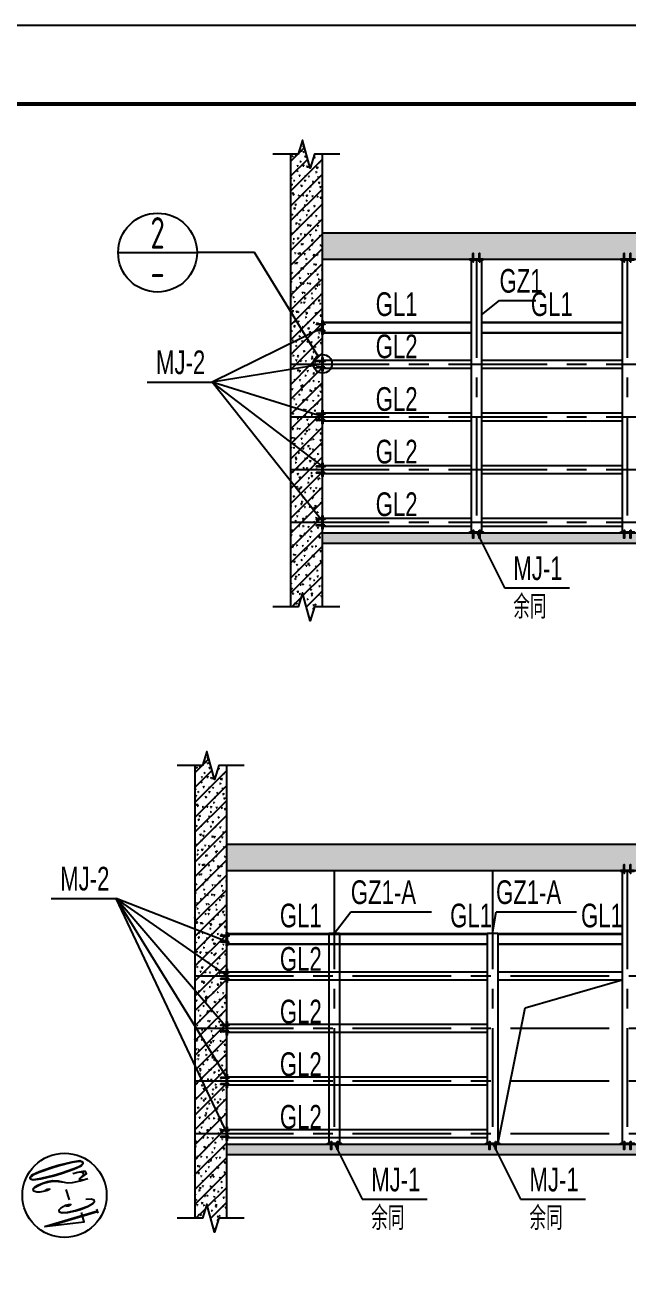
# Model space of a CAD drawing. Extents: x -803796 to -501762, y -1479216 to -846035.
# Drawn here: x -553174 to -541716, y -869954 to -846035 of the extents above; entities that cross this region are included whole.
import ezdxf
from ezdxf.enums import TextEntityAlignment as Align

# ---------------------------------------------------------------- set-up
doc = ezdxf.new("R2010")
doc.units = 0
doc.header["$LTSCALE"] = 1500
doc.linetypes.add('CENTER', pattern=[2, 1.25, -0.25, 0.25, -0.25])
doc.layers.get('0').update_dxf_attribs({"linetype": 'CONTINUOUS'})
for name, color, linetype in [('AR-INT DECO', 140, 'CONTINUOUS'), ('AXIS', 253, 'CENTER'), ('BORDER', 7, 'CONTINUOUS'), ('HATCH', 254, 'CONTINUOUS'), ('TEXT', 7, 'CONTINUOUS'), ('THIN', 7, 'CONTINUOUS'), ('XREF-GRID-04区$0$AXIS', 3, 'CONTINUOUS')]:
    doc.layers.add(name, color=color, linetype=linetype)
doc.styles.add('TSSD_Label', font='tj03-romans1.shx', dxfattribs={"width": 0.7, "bigfont": 'hztxt.shx'})
doc.styles.add('TSSD_Num', font='tssdeng.shx', dxfattribs={"width": 0.7, "bigfont": 'hztxt.shx'})
doc.styles.add('XREF-GRID-04区$0$_TCH_AXIS', font='COMPLEX', dxfattribs={"bigfont": 'GBCBIG'})
pattern_1 = [(50, (-12112.37, 11528.53), (179.315046, -15.688034), [18.75, -206.25]), (355, (-12112.37, 11528.53), (-34.687833, 188.048033), [15, -165]), (100.4514, (-12097.43, 11527.22), (144.627345, 172.359886), [15.935047, -175.285528]), (46.1842, (-12112.37, 11578.53), (266.81026, -41.379754), [28.125, -309.375]), (96.6356, (-12090.14, 11575.08), (233.665676, 243.52947), [23.90257, -262.92825]), (351.1842, (-12112.37, 11578.53), (233.66549, 243.52965), [22.5, -247.5]), (21, (-12087.37, 11566.03), (149.226763, -100.654723), [18.75, -206.25]), (326, (-12087.37, 11566.03), (60.828833, 181.28751), [15, -165]), (71.4514, (-12074.94, 11557.64), (210.055657, 80.632624), [15.935047, -175.285528]), (45, (-12112.37, 11528.53), (-141.421356, 141.421356), [])]
pattern_2 = [(50, (-12112.37, -89.48), (179.315046, -15.688034), [18.75, -206.25]), (355, (-12112.37, -89.48), (-34.687833, 188.048033), [15, -165]), (100.4514, (-12097.43, -90.78), (144.627345, 172.359886), [15.935047, -175.285528]), (46.1842, (-12112.37, -39.48), (266.81026, -41.379754), [28.125, -309.375]), (96.6356, (-12090.14, -42.92), (233.665676, 243.52947), [23.90257, -262.92825]), (351.1842, (-12112.37, -39.48), (233.66549, 243.52965), [22.5, -247.5]), (21, (-12087.37, -51.98), (149.226763, -100.654723), [18.75, -206.25]), (326, (-12087.37, -51.98), (60.828833, 181.28751), [15, -165]), (71.4514, (-12074.94, -60.36), (210.055657, 80.632624), [15.935047, -175.285528]), (45, (-12112.37, -89.48), (-141.421356, 141.421356), [])]
pattern_3 = [(50, (-13933.76, -89.48), (179.315046, -15.688034), [18.75, -206.25]), (355, (-13933.76, -89.48), (-34.687833, 188.048033), [15, -165]), (100.4514, (-13918.82, -90.78), (144.627345, 172.359886), [15.935047, -175.285528]), (46.1842, (-13933.76, -39.48), (266.81026, -41.379754), [28.125, -309.375]), (96.6356, (-13911.53, -42.92), (233.665676, 243.52947), [23.90257, -262.92825]), (351.1842, (-13933.76, -39.48), (233.66549, 243.52965), [22.5, -247.5]), (21, (-13908.76, -51.98), (149.226763, -100.654723), [18.75, -206.25]), (326, (-13908.76, -51.98), (60.828833, 181.28751), [15, -165]), (71.4514, (-13896.33, -60.36), (210.055657, 80.632624), [15.935047, -175.285528]), (45, (-13933.76, -89.48), (-141.421356, 141.421356), [])]

# ---------------------------------------------------------------- blocks, each defined once
blk = doc.blocks.new('A$C4FFD1A59')
at = {"layer": 'AR-INT DECO'}
for p, q in [((-513, 1623), (-513, 69)), ((-393, 1623), (-393, 69)), ((687, 1623), (687, 69)), ((807, 1623), (807, 69))]:
    blk.add_line(p, q, dxfattribs=at)
for points in [[(-1153, 1281), (1447, 1281), (1447, 1121), (-1153, 1121)], [(-513, 1623), (-393, 1623), (-393, 69), (-513, 69)], [(687, 1623), (807, 1623), (807, 69), (687, 69)]]:
    blk.add_lwpolyline(points, close=True, dxfattribs=at)
blk = doc.blocks.new('ts_idx')
at = {"color": 0, "linetype": 'ByBlock', "lineweight": -2}
blk.add_line((-0.5, 0), (0.5, 0), dxfattribs=at)
blk.add_circle((0, 0), 0.5, dxfattribs=at)
at = {"color": 0, "linetype": 'ByBlock', "lineweight": -2, "style": 'TSSD_Num', "width": 0.7}
for tag, p in [('1', (0, 0.25)), ('A', (0, -0.25))]:
    blk.add_attdef(tag, text='', height=0.4, dxfattribs=at).set_placement(p, align=Align.MIDDLE_CENTER)

msp = doc.modelspace()

# ---------------------------------------------------------------- hatches: boundary and pattern name
at = {"layer": 'HATCH'}
h = msp.add_hatch(dxfattribs=at)
h.set_pattern_fill('ARMOREDW', color=256, scale=25, style=0)
h.set_pattern_definition(pattern_1)
h.paths.add_polyline_path([(-547527.4, -848485.2), (-547671.4, -848485.2), (-547755.4, -848749.2), (-547899.4, -848221.2), (-547983.4, -848485.2), (-548127.4, -848485.2), (-548127.4, -852480.2), (-547527.4, -852480.2)])
h = msp.add_hatch(dxfattribs=at)
h.set_pattern_fill('ARMOREDW', color=256, scale=25, style=0)
h.set_pattern_definition(pattern_1)
h.paths.add_polyline_path([(-530796.6, -849980.2), (-547527.4, -849980.2), (-547527.4, -850480.2), (-530796.6, -850480.2)])
h = msp.add_hatch(dxfattribs=at)
h.set_pattern_fill('ARMOREDW', color=256, scale=25, style=0)
h.set_pattern_definition(pattern_1)
h.paths.add_polyline_path([(-547527.4, -852480.2), (-548127.4, -852480.2), (-548127.4, -853480.2), (-547527.4, -853480.2)])
h = msp.add_hatch(dxfattribs=at)
h.set_pattern_fill('ARMOREDW', color=256, scale=25, style=0)
h.set_pattern_definition(pattern_1)
h.paths.add_polyline_path([(-547527.4, -853480.2), (-548127.4, -853480.2), (-548127.4, -854480.2), (-547527.4, -854480.2)])
h = msp.add_hatch(dxfattribs=at)
h.set_pattern_fill('ARMOREDW', color=256, scale=25, style=0)
h.set_pattern_definition(pattern_1)
h.paths.add_polyline_path([(-547527.4, -854480.2), (-548127.4, -854480.2), (-548127.4, -855480.2), (-547527.4, -855480.2)])
h = msp.add_hatch(dxfattribs=at)
h.set_pattern_fill('ARMOREDW', color=256, scale=25, style=0)
h.set_pattern_definition(pattern_1)
h.paths.add_polyline_path([(-547527.4, -855480.2), (-548127.4, -855480.2), (-548127.4, -857088), (-547983.4, -857088), (-547899.4, -856824), (-547755.4, -857352), (-547671.4, -857088), (-547527.4, -857088)])
h = msp.add_hatch(dxfattribs=at)
h.set_pattern_fill('ARMOREDW', color=256, scale=25, style=0)
h.set_pattern_definition(pattern_1)
h.paths.add_polyline_path([(-530796.6, -855680.2), (-547527.4, -855680.2), (-547527.4, -855880.2), (-530796.6, -855880.2)])
h = msp.add_hatch(dxfattribs=at)
h.set_pattern_fill('ARMOREDW', color=256, scale=25, style=0)
h.set_pattern_definition(pattern_3)
h.paths.add_polyline_path([(-549348.8, -860103.2), (-549492.8, -860103.2), (-549576.8, -860367.2), (-549720.8, -859839.2), (-549804.8, -860103.2), (-549948.8, -860103.2), (-549948.8, -864098.2), (-549348.8, -864098.2)])
h = msp.add_hatch(dxfattribs=at)
h.set_pattern_fill('ARMOREDW', color=256, scale=25, style=0)
h.set_pattern_definition(pattern_2)
h.paths.add_polyline_path([(-530796.6, -861598.2), (-549348.8, -861598.2), (-549348.8, -862098.2), (-530796.6, -862098.2)])
h = msp.add_hatch(dxfattribs=at)
h.set_pattern_fill('ARMOREDW', color=256, scale=25, style=0)
h.set_pattern_definition(pattern_3)
h.paths.add_polyline_path([(-549348.8, -864098.2), (-549948.8, -864098.2), (-549948.8, -865098.2), (-549348.8, -865098.2)])
h = msp.add_hatch(dxfattribs=at)
h.set_pattern_fill('ARMOREDW', color=256, scale=25, style=0)
h.set_pattern_definition(pattern_3)
h.paths.add_polyline_path([(-549348.8, -865098.2), (-549948.8, -865098.2), (-549948.8, -866098.2), (-549348.8, -866098.2)])
h = msp.add_hatch(dxfattribs=at)
h.set_pattern_fill('ARMOREDW', color=256, scale=25, style=0)
h.set_pattern_definition(pattern_3)
h.paths.add_polyline_path([(-549348.8, -866098.2), (-549948.8, -866098.2), (-549948.8, -867098.2), (-549348.8, -867098.2)])
h = msp.add_hatch(dxfattribs=at)
h.set_pattern_fill('ARMOREDW', color=256, scale=25, style=0)
h.set_pattern_definition(pattern_3)
h.paths.add_polyline_path([(-549348.8, -867098.2), (-549948.8, -867098.2), (-549948.8, -868706), (-549804.8, -868706), (-549720.8, -868442), (-549576.8, -868970), (-549492.8, -868706), (-549348.8, -868706)])
h = msp.add_hatch(dxfattribs=at)
h.set_pattern_fill('ARMOREDW', color=256, scale=25, style=0)
h.set_pattern_definition(pattern_2)
h.paths.add_polyline_path([(-530796.6, -867298.2), (-549348.8, -867298.2), (-549348.8, -867498.2), (-530796.6, -867498.2)])

# ---------------------------------------------------------------- linework, layer by layer
for p, q in [((-543666.7, -864707.9, -3.1), (-541826.8, -864174.2, -3.1)), ((-544188.7, -867298.2, -3.1), (-543666.7, -864707.9, -3.1))]:
    msp.add_line(p, q)
at = {"layer": 'AR-INT DECO'}
for p, q in [((-548127.4, -848485.2, -3.1), (-548127.4, -857088, -3.1)), ((-547527.4, -848485.2, -3.1), (-547527.4, -857088, -3.1)), ((-547527.4, -849980.2, -3.1), (-530796.6, -849980.2, -3.1)), ((-547527.4, -850480.2, -3.1), (-530796.6, -850480.2, -3.1)), ((-544696.3, -850480.2, -3.1), (-544696.3, -855680.2, -3.1)), ((-544496.3, -850480.2, -3.1), (-544496.3, -855680.2, -3.1)), ((-541826.8, -850480.2, -3.1), (-541826.8, -855680.2, -3.1)), ((-547527.4, -851680.2, -3.1), (-544696.3, -851680.2, -3.1)), ((-547527.4, -851680.2, -3.1), (-547527.4, -851880.2, -3.1)), ((-547527.4, -851688.2, -3.1), (-544696.3, -851688.2, -3.1)), ((-544496.3, -851680.2, -3.1), (-541826.8, -851680.2, -3.1)), ((-544496.3, -851688.2, -3.1), (-541826.8, -851688.2, -3.1)), ((-547527.4, -851872.2, -3.1), (-544696.3, -851872.2, -3.1)), ((-547527.4, -851880.2, -3.1), (-544696.3, -851880.2, -3.1)), ((-544496.3, -851872.2, -3.1), (-541826.8, -851872.2, -3.1)), ((-544496.3, -851880.2, -3.1), (-541826.8, -851880.2, -3.1)), ((-547527.4, -852404.2, -3.1), (-544696.3, -852404.2, -3.1)), ((-547527.4, -852404.2, -3.1), (-547527.4, -852556.2, -3.1)), ((-544496.3, -852404.2, -3.1), (-541826.8, -852404.2, -3.1)), ((-547527.4, -852556.2, -3.1), (-544696.3, -852556.2, -3.1)), ((-544496.3, -852556.2, -3.1), (-541826.8, -852556.2, -3.1)), ((-547527.4, -853404.2, -3.1), (-544696.3, -853404.2, -3.1)), ((-544496.3, -853404.2, -3.1), (-541826.8, -853404.2, -3.1)), ((-547527.4, -853556.2, -3.1), (-544696.3, -853556.2, -3.1)), ((-544496.3, -853556.2, -3.1), (-541826.8, -853556.2, -3.1)), ((-547527.4, -854404.2, -3.1), (-544696.3, -854404.2, -3.1)), ((-547527.4, -854556.2, -3.1), (-544696.3, -854556.2, -3.1)), ((-544496.3, -854404.2, -3.1), (-541826.8, -854404.2, -3.1)), ((-544496.3, -854556.2, -3.1), (-541826.8, -854556.2, -3.1)), ((-547527.4, -855404.2, -3.1), (-544696.3, -855404.2, -3.1)), ((-547527.4, -855556.2, -3.1), (-544696.3, -855556.2, -3.1)), ((-544496.3, -855404.2, -3.1), (-541826.8, -855404.2, -3.1)), ((-544496.3, -855556.2, -3.1), (-541826.8, -855556.2, -3.1)), ((-547527.4, -855680.2, -3.1), (-530796.6, -855680.2, -3.1)), ((-547527.4, -855880.2, -3.1), (-530796.6, -855880.2, -3.1)), ((-549948.8, -860103.2, -3.1), (-549948.8, -868706, -3.1)), ((-549348.8, -860103.2, -3.1), (-549348.8, -868706, -3.1)), ((-549348.8, -861598.2, -3.1), (-530796.6, -861598.2, -3.1)), ((-549348.8, -862098.2, -3.1), (-530796.6, -862098.2, -3.1)), ((-541826.8, -862098.2, -3.1), (-541826.8, -867298.2, -3.1)), ((-549348.8, -863298.2, -3.1), (-544388.7, -863298.2, -3.1)), ((-549348.8, -863498.2, -3.1), (-549348.8, -863298.2, -3.1)), ((-549348.8, -863306.2, -3.1), (-544388.7, -863306.2, -3.1)), ((-547398.4, -863298.2, -3.1), (-547398.4, -867298.2, -3.1)), ((-547198.4, -863298.2, -3.1), (-547398.4, -863298.2, -3.1)), ((-547198.4, -863298.2, -3.1), (-547198.4, -867298.2, -3.1)), ((-544388.7, -863298.2, -3.1), (-544388.7, -867298.2, -3.1)), ((-544188.7, -863298.2, -3.1), (-544388.7, -863298.2, -3.1)), ((-544188.7, -863298.2, -3.1), (-544188.7, -867298.2, -3.1)), ((-544188.7, -863298.2, -3.1), (-541826.8, -863298.2, -3.1)), ((-544188.7, -863306.2, -3.1), (-541826.8, -863306.2, -3.1)), ((-549348.8, -863490.2, -3.1), (-544388.7, -863490.2, -3.1)), ((-549348.8, -863498.2, -3.1), (-544388.7, -863498.2, -3.1)), ((-544188.7, -863490.2, -3.1), (-541826.8, -863490.2, -3.1)), ((-544188.7, -863498.2, -3.1), (-541826.8, -863498.2, -3.1)), ((-549348.8, -864022.2, -3.1), (-544388.7, -864022.2, -3.1)), ((-549348.8, -864174.2, -3.1), (-544388.7, -864174.2, -3.1)), ((-544188.7, -864022.2, -3.1), (-541826.8, -864022.2, -3.1)), ((-544188.7, -864174.2, -3.1), (-541826.8, -864174.2, -3.1)), ((-549348.8, -865022.2, -3.1), (-544388.7, -865022.2, -3.1)), ((-549348.8, -865174.2, -3.1), (-544388.7, -865174.2, -3.1)), ((-549348.8, -866022.2, -3.1), (-544388.7, -866022.2, -3.1)), ((-549348.8, -866174.2, -3.1), (-544388.7, -866174.2, -3.1)), ((-549348.8, -867022.2, -3.1), (-544388.7, -867022.2, -3.1)), ((-549348.8, -867174.2, -3.1), (-544388.7, -867174.2, -3.1)), ((-549348.8, -867298.2, -3.1), (-530796.6, -867298.2, -3.1)), ((-549348.8, -867498.2, -3.1), (-530796.6, -867498.2, -3.1))]:
    msp.add_line(p, q, dxfattribs=at)
msp.add_circle((-547517.5, -852470.7, -3.1), 175.8, dxfattribs=at)
at = {"layer": 'AXIS'}
for p, q in [((-544596.3, -850480.2, -3.1), (-544596.3, -855680.2, -3.1)), ((-541726.8, -850480.2, -3.1), (-541726.8, -855680.2, -3.1)), ((-548127.4, -852480.2, -3.1), (-530796.6, -852480.2, -3.1)), ((-548127.4, -853480.2, -3.1), (-530796.6, -853480.2, -3.1)), ((-548127.4, -854480.2, -3.1), (-530796.6, -854480.2, -3.1)), ((-548127.4, -855480.2, -3.1), (-530796.6, -855480.2, -3.1)), ((-547298.4, -862098.2, -3.1), (-547298.4, -867298.2, -3.1)), ((-544288.7, -862098.2, -3.1), (-544288.7, -867298.2, -3.1)), ((-541726.8, -862098.2, -3.1), (-541726.8, -867298.2, -3.1)), ((-549948.8, -864098.2, -3.1), (-530796.6, -864098.2, -3.1)), ((-549948.8, -865098.2, -3.1), (-530796.6, -865098.2, -3.1)), ((-549948.8, -866098.2, -3.1), (-530796.6, -866098.2, -3.1)), ((-549948.8, -867098.2, -3.1), (-530796.6, -867098.2, -3.1))]:
    msp.add_line(p, q, dxfattribs=at)
at = {"layer": 'BORDER', "elevation": -3.1}
msp.add_lwpolyline([(-590861.8, -909034.9), (-590861.8, -846034.9), (-501761.8, -846034.9), (-501761.8, -909034.9)], close=True, dxfattribs=at)
at = {"layer": 'BORDER', "const_width": 75, "elevation": -3.1}
msp.add_lwpolyline([(-587111.8, -907534.9), (-587111.8, -847534.9), (-503261.8, -847534.9), (-503261.8, -907534.9)], close=True, dxfattribs=at)
at = {"layer": 'TEXT'}
for p, q in [((-544496.3, -851541.7, -3.1), (-544155.3, -851268.4, -3.1)), ((-544155.3, -851268.4, -3.1), (-543465.3, -851268.4, -3.1)), ((-547511.4, -851780.2, -3.1), (-549621.5, -852817.1, 3.1)), ((-547511.4, -852480.2, -3.1), (-549621.5, -852817.1, 3.1)), ((-550855.3, -852817.1, 3.1), (-549621.5, -852817.1, 3.1)), ((-547511.4, -853480.2, -3.1), (-549621.5, -852817.1, 3.1)), ((-547511.4, -854426.2, -3.1), (-549621.5, -852817.1, 3.1)), ((-547511.4, -855480.2, -3.1), (-549621.5, -852817.1, 3.1)), ((-544596.3, -855664.2, -3.1), (-544061.7, -856729.7, -3.1)), ((-544061.7, -856729.7, -3.1), (-542827.9, -856729.7, -3.1)), ((-552676.6, -862629.5, 3.1), (-551442.9, -862629.5, 3.1)), ((-549332.8, -863452.2, -3.1), (-551442.9, -862629.5, 3.1)), ((-549332.8, -864098.2, -3.1), (-551442.9, -862629.5, 3.1)), ((-549332.8, -865098.2, -3.1), (-551442.9, -862629.5, 3.1)), ((-549332.8, -866044.2, -3.1), (-551442.9, -862629.5, 3.1)), ((-549332.8, -867098.2, -3.1), (-551442.9, -862629.5, 3.1)), ((-547298.4, -863298.2, -3.1), (-546982.4, -862886.4, -3.1)), ((-546982.4, -862886.4, -3.1), (-545451.1, -862886.4, -3.1)), ((-544288.7, -863298.2, -3.1), (-544222.3, -862886.4, -3.1)), ((-544222.3, -862886.4, -3.1), (-542690.9, -862886.4, -3.1)), ((-547298.4, -867282.2, -3.1), (-546763.8, -868347.7, -3.1)), ((-544288.7, -867282.2, -3.1), (-543754.1, -868347.7, -3.1)), ((-546763.8, -868347.7, -3.1), (-545530.1, -868347.7, -3.1)), ((-543754.1, -868347.7, -3.1), (-542520.4, -868347.7, -3.1))]:
    msp.add_line(p, q, dxfattribs=at)
at = {"layer": 'THIN'}
for p, q in [((-548816.5, -850357.3, -3.1), (-549906.2, -850357.3, -3.1)), ((-547609.5, -852320.9, -3.1), (-548816.5, -850357.3, -3.1))]:
    msp.add_line(p, q, dxfattribs=at)
at = {"layer": 'THIN', "elevation": -3.1}
for points in [[(-547191.4, -848485.2), (-547671.4, -848485.2), (-547755.4, -848749.2), (-547899.4, -848221.2), (-547983.4, -848485.2), (-548463.4, -848485.2)], [(-547191.4, -857088), (-547671.4, -857088), (-547755.4, -857352), (-547899.4, -856824), (-547983.4, -857088), (-548463.4, -857088)], [(-549012.8, -860103.2), (-549492.8, -860103.2), (-549576.8, -860367.2), (-549720.8, -859839.2), (-549804.8, -860103.2), (-550284.8, -860103.2)], [(-549012.8, -868706), (-549492.8, -868706), (-549576.8, -868970), (-549720.8, -868442), (-549804.8, -868706), (-550284.8, -868706)]]:
    msp.add_lwpolyline(points, dxfattribs=at)
at = {"layer": 'XREF-GRID-04区$0$AXIS'}
msp.add_circle((-552425.9, -868272.2, -6.2), 800, dxfattribs=at)

# ---------------------------------------------------------------- block references
at = {"layer": 'AR-INT DECO', "yscale": 0.1, "zscale": 0.1}
for p, xscale, rotation in [((-544610.9, -850368.1, -3.1), -0.1, 180), ((-541741.5, -850368.1, -3.1), -0.1, 180), ((-547639.6, -851765.5, -3.1), 0.1, 270), ((-547639.6, -852465.5, -3.1), 0.1, 270), ((-547639.6, -853465.5, -3.1), 0.1, 270), ((-547639.6, -854465.5, -3.1), 0.1, 270), ((-547639.6, -855465.5, -3.1), 0.1, 270), ((-541741.5, -861986.1, -3.1), -0.1, 180), ((-549461, -863383.5, -3.1), 0.1, 270), ((-549461, -864083.5, -3.1), 0.1, 270), ((-549461, -865083.5, -3.1), 0.1, 270), ((-549461, -866083.5, -3.1), 0.1, 270), ((-549461, -867083.5, -3.1), 0.1, 270)]:
    msp.add_blockref('A$C4FFD1A59', p, dxfattribs=dict(at, xscale=xscale, rotation=rotation))
at = {"layer": 'AR-INT DECO', "xscale": 0.1, "yscale": 0.1, "zscale": 0.1}
for p in [(-544610.9, -855792.3, -3.1), (-541741.5, -855792.3, -3.1), (-547313.1, -867410.3, -3.1), (-544303.4, -867410.3, -3.1), (-541741.5, -867410.3, -3.1)]:
    msp.add_blockref('A$C4FFD1A59', p, dxfattribs=at)
at = {"layer": 'THIN'}
ref = msp.add_blockref('ts_idx', (-550656.2, -850357.3, -3.1), dxfattribs=dict(at, xscale=1500, yscale=1500, zscale=1500))
ref.add_attrib('2', '2', dxfattribs={"height": 600, "style": 'TSSD_Num', "width": 0.7}).set_placement((-550656.2, -849982.3, -3.1), align=Align.MIDDLE_CENTER)
ref.add_attrib('-', '-', dxfattribs={"height": 600, "style": 'TSSD_Num', "width": 0.7}).set_placement((-550656.2, -850732.3, -3.1), align=Align.MIDDLE_CENTER)

# ---------------------------------------------------------------- texts
at = {"layer": 'TEXT', "style": 'TSSD_Label', "width": 0.7}
for s, p in [('GZ1', (-544155.3, -851118.4, -3.1)), ('GL1', (-546509.8, -851561.6, -3.1)), ('GL1', (-543559.5, -851561.6, -3.1)), ('GL2', (-546509.8, -852364, -3.1)), ('MJ-2', (-550686.5, -852667.1, 3.1)), ('GL2', (-546509.8, -853364, -3.1)), ('GL2', (-546509.8, -854364, -3.1)), ('GL2', (-546509.8, -855364, -3.1)), ('MJ-1', (-543892.9, -856579.7, -3.1)), ('余同', (-543892.9, -857312.3, -3.1)), ('MJ-2', (-552507.9, -862479.5, 3.1)), ('GZ1-A', (-546982.4, -862736.4, -3.1)), ('GZ1-A', (-544222.3, -862736.4, -3.1)), ('GL1', (-548331.2, -863179.6, -3.1)), ('GL1', (-545093.9, -863179.6, -3.1)), ('GL1', (-542605.9, -863179.6, -3.1)), ('GL2', (-548331.2, -864004.6, -3.1)), ('GL2', (-548331.2, -865004.6, -3.1)), ('GL2', (-548331.2, -866004.6, -3.1)), ('GL2', (-548331.2, -867004.6, -3.1)), ('MJ-1', (-546595.1, -868197.7, -3.1)), ('MJ-1', (-543585.4, -868197.7, -3.1)), ('余同', (-546595.1, -868930.3, -3.1)), ('余同', (-543585.4, -868930.3, -3.1))]:
    msp.add_text(s, height=450, dxfattribs=at).set_placement(p)
at = {"layer": 'XREF-GRID-04区$0$AXIS', "color": 7, "style": 'XREF-GRID-04区$0$_TCH_AXIS', "width": 0.244969}
msp.add_text('4c-20', height=1050, rotation=106.57625, dxfattribs=at).set_placement((-551757.8, -868712.3, -6.2), (-552107.3, -867538.3, -6.2), align=Align.FIT)

doc.saveas('drawing.dxf')
